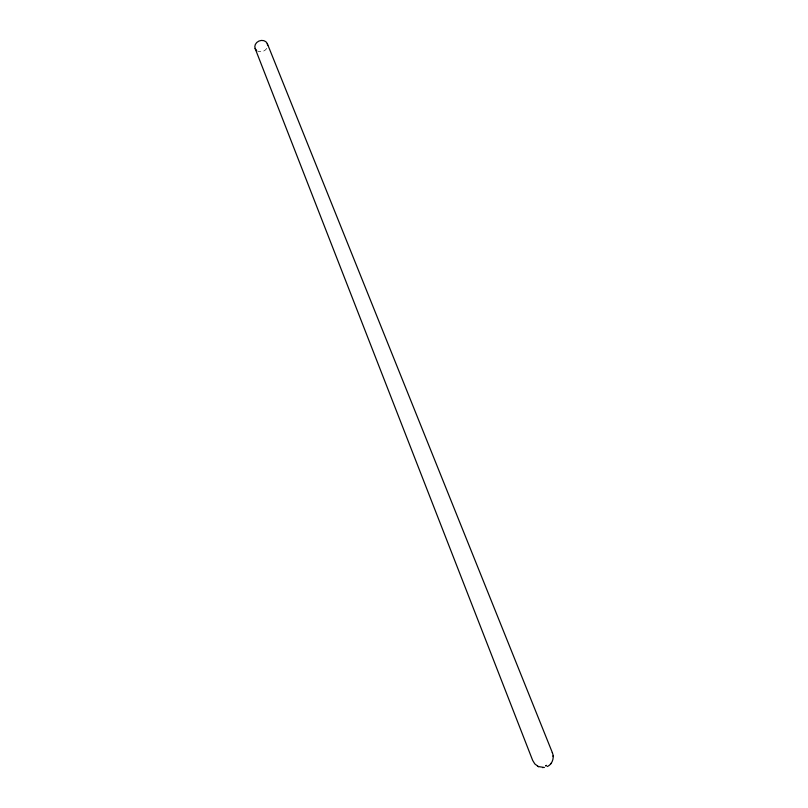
<?xml version="1.0" encoding="UTF-8"?>
<svg xmlns="http://www.w3.org/2000/svg" width="808" height="808" viewBox="0 0 808 808"><rect width="100%" height="100%" fill="white"/><g stroke="black" fill="none" stroke-linecap="round" stroke-linejoin="round"><path stroke-width="0.61" stroke-dasharray="4.04 3.03" d="M266.751 48.419A6.555 5.535 -21.6 0 1 257.681 51.157"/><path stroke-width="1.21" d="M547.44 766.519C552.45 764.115 554.551 757.55 552.318 752.551M550.854 763.742L551.248 763.227M546.46 765.327L545.804 765.974M544.43 767.489L538.32 766.56M543.148 767.6L542.572 767.6M546.541 765.711L545.713 765.59M538.158 766.479L534.805 763.903L532.664 760.389L255.096 48.409M538.562 766.681L537.684 766.226M267.276 43.531L552.42 752.803M553.197 756.571L553.137 755.793M256.641 50.51A6.555 5.535 -21.6 0 1 258.853 41.087A6.555 5.535 -21.6 0 1 267.66 45.511"/></g></svg>
